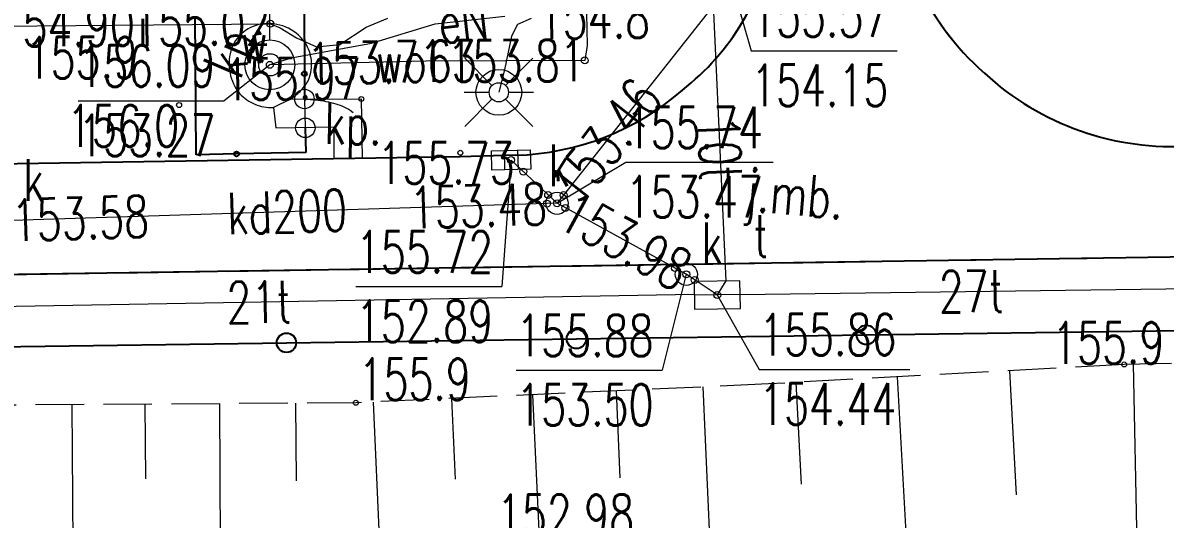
# Model space of a CAD drawing. Header units: metres. Extents: x 7583802 to 7586368, y 5958992 to 5960558.
# Drawn here: x 7585908.95 to 7585950.15, y 5959094.97 to 5959112.85 of the extents above; entities that cross this region are included whole.
import ezdxf
from ezdxf.enums import TextEntityAlignment as Align

# ---------------------------------------------------------------- set-up
doc = ezdxf.new("R2010")
doc.units = ezdxf.units.M
for name, pattern in [('1', [0]), ('3_1', [0]), ('3_14', [1, -1]), ('3_BUBZ02', [2.45, 1.75, -0.7]), ('3_BUBZ02G', [2.45, 1.75, -0.7]), ('3_KTJZ01', [4, 3, -1]), ('3_KTKR01', [0]), ('3_KTPL01', [4, 3, -1]), ('4_1', [0]), ('4_SUPE_01', [0]), ('4_SUPI_01', [0]), ('4_SUPK_01', [0]), ('4_SUPT_01', [0]), ('4_SUPW_01', [0]), ('4_SUUS22_02', [0]), ('BUF', [0])]:
    doc.linetypes.add(name, pattern=pattern)
doc.layers.get('0').update_dxf_attribs({"color": 250, "linetype": 'CONTINUOUS', "lineweight": 100})
for name, color, linetype, lineweight in [('BUBZ_L_1', 7, '3_BUBZ02', 18), ('EBTPO_L_2', 7, '1', 18), ('KTJZ_E_T_0', 7, 'CONTINUOUS', 15), ('KTJZ_L_0', 7, '3_KTJZ01', 18), ('KTKR_L_0', 7, '3_KTKR01', 25), ('KTOK_L_3', 7, '3_1', 18), ('KTOK_L_4', 7, 'CONTINUOUS', 25), ('KTPL_E_T_0', 7, 'CONTINUOUS', 15), ('KTPL_L_0', 7, '3_KTPL01', 18), ('RTPW_T_0', 7, 'CONTINUOUS', 15), ('RTPW_T_1', 7, 'CONTINUOUS', 15), ('SUPE_E_T_3', 1, 'CONTINUOUS', 15), ('SUPE_L_3', 1, '4_SUPE_01', 18), ('SUPI_E_T_0', 7, 'CONTINUOUS', 15), ('SUPI_L_0', 7, '4_SUPI_01', 18), ('SUPK_E_T_0', 34, 'CONTINUOUS', 15), ('SUPK_L_0', 34, '4_SUPK_01', 18), ('SUPT_E_T_0', 30, 'CONTINUOUS', 15), ('SUPT_L_0', 30, '4_SUPT_01', 18), ('SUPW_E_T_0', 5, 'CONTINUOUS', 15), ('SUPW_L_0', 5, '4_SUPW_01', 18), ('SUSM_T_1', 7, 'CONTINUOUS', 18), ('SUTE_T_0', 1, 'CONTINUOUS', 18), ('SUTI_T_0', 7, 'CONTINUOUS', 18), ('SUTK_T_0', 34, 'CONTINUOUS', 18), ('SUTT_T_0', 30, 'CONTINUOUS', 18), ('SUTW_T_0', 5, 'CONTINUOUS', 18), ('SUUK_E_T_3', 7, 'CONTINUOUS', 15), ('SUUK_T_0', 7, 'CONTINUOUS', 18), ('SUUK_T_4', 7, 'CONTINUOUS', 13), ('SUUT_E_T_3', 7, 'CONTINUOUS', 15), ('SUUT_L_3', 7, '4_SUUS22_02', 13), ('SUUW_E_T_3', 7, 'CONTINUOUS', 15), ('SUUW_L_2', 7, '4_1', 18), ('SUUW_T_5', 7, 'CONTINUOUS', 13)]:
    doc.layers.add(name, color=color, linetype=linetype, lineweight=lineweight)
doc.styles.get("Standard").update_dxf_attribs({"font": 'Simplex.SHX', "width": 0.75})

# ---------------------------------------------------------------- blocks, each defined once
blk = doc.blocks.new('3_RTPW02')
at = {"linetype": 'CONTINUOUS'}
blk.add_circle((0, 0), 0.09, dxfattribs=at)
blk = doc.blocks.new('3_RTPW01')
at = {"linetype": 'CONTINUOUS'}
blk.add_circle((0, 0), 0.09, dxfattribs=at)
blk = doc.blocks.new('4_SUSM02')
at = {"linetype": 'CONTINUOUS'}
for p, q in [((-0.2482, 0.2459), (-1.2318, 1.2296)), ((0.2437, 0.2459), (1.2274, 1.2296)), ((-1.2542, 0), (-0.35, 0)), ((0.3456, 0), (1.2498, 0)), ((-0.2482, -0.2459), (-1.2318, -1.2296)), ((0.2437, -0.2459), (1.2274, -1.2296))]:
    blk.add_line(p, q, dxfattribs=at)
blk.add_circle((-0.0022, 0), 0.3478, dxfattribs=at)
blk = doc.blocks.new('4_SUPS01_10')
at = {"linetype": 'CONTINUOUS'}
blk.add_circle((0, 0), 0.125, dxfattribs=at)
blk = doc.blocks.new('4_SUPS01_05')
at = {"linetype": 'CONTINUOUS'}
blk.add_circle((0, 0), 0.125, dxfattribs=at)
blk = doc.blocks.new('4_SUPS01_07')
at = {"linetype": 'CONTINUOUS'}
blk.add_circle((0, 0), 0.125, dxfattribs=at)
blk = doc.blocks.new('4_SUPS01_08')
at = {"linetype": 'CONTINUOUS'}
blk.add_circle((0, 0), 0.125, dxfattribs=at)
blk = doc.blocks.new('4_SUUS22_01')
at = {"linetype": 'CONTINUOUS'}
blk.add_circle((0, 0), 0.4, dxfattribs=at)
blk = doc.blocks.new('4_SUUS05')
at = {"linetype": 'CONTINUOUS'}
for p, q in [((-0.7, -0.35), (-0.7, 0.35)), ((-0.7, 0.35), (0.7, 0.35)), ((-0.245, 0.35), (-0.245, -0.35)), ((0.245, 0.35), (0.245, -0.35)), ((0.7, 0.35), (0.7, -0.35)), ((0.7, -0.35), (-0.7, -0.35))]:
    blk.add_line(p, q, dxfattribs=at)
blk = doc.blocks.new('4_SUUS14_W')
at = {"linetype": 'CONTINUOUS'}
blk.add_line((0, 0), (0, 1), dxfattribs=at)
for centre in [(-0.5, 1), (0.5, 1)]:
    blk.add_arc(centre, 0.5, 0, 180, dxfattribs=at)

msp = doc.modelspace()

# ---------------------------------------------------------------- linework, layer by layer
at = {"layer": 'BUBZ_L_1', "linetype": '3_BUBZ02G'}
for p, q in [((7585948.67, 5959100.54), (7585935.85, 5959099.84)), ((7585960.18, 5959100.76), (7585948.67, 5959100.54)), ((7585935.85, 5959099.84), (7585920.96, 5959099.16)), ((7585920.96, 5959099.16), (7585901.91, 5959099.03))]:
    msp.add_line(p, q, dxfattribs=at)
at = {"layer": 'BUBZ_L_1', "linetype": '3_1'}
for p, q in [((7585949.002, 5959100.546), (7585949.189, 5959090.741)), ((7585944.533, 5959100.314), (7585944.777, 5959095.846)), ((7585933.474, 5959099.732), (7585933.78, 5959093.027)), ((7585936.826, 5959099.893), (7585937.026, 5959096.232)), ((7585940.488, 5959100.093), (7585940.93, 5959092.003)), ((7585924.417, 5959099.318), (7585924.55, 5959096.401)), ((7585927.334, 5959099.451), (7585927.609, 5959093.428)), ((7585930.346, 5959099.589), (7585930.489, 5959096.46)), ((7585910.721, 5959099.09), (7585910.757, 5959093.827)), ((7585913.353, 5959099.108), (7585913.371, 5959096.42)), ((7585916.041, 5959099.126), (7585916.078, 5959093.636)), ((7585918.786, 5959099.145), (7585918.805, 5959096.349)), ((7585921.582, 5959099.188), (7585921.841, 5959093.517))]:
    msp.add_line(p, q, dxfattribs=at)
at = {"layer": 'EBTPO_L_2', "linetype": 'BUF', "lineweight": 18}
msp.add_circle((7585926.12, 5959110.35), 0.825, dxfattribs=at)
at = {"layer": 'KTJZ_L_0', "linetype": '3_KTJZ01'}
for p, q in [((7585924.73, 5959108.02), (7585896.68, 5959107.59)), ((7585926.73, 5959108.08), (7585924.73, 5959108.02)), ((7585896.34, 5959103.59), (7585956.26, 5959104.5))]:
    msp.add_line(p, q, dxfattribs=at)
for centre, radius, start, end in [((7585950.207, 5959118.476), 9.928, 180.5557, 228.5086), ((7585927.176, 5959117.532), 9.022, 308.0765, 349.9655), ((7585950.412, 5959118.417), 10.021, 227.4067, 273.9381), ((7585926.438, 5959117.687), 9.611, 271.7401, 310.9724)]:
    msp.add_arc(centre, radius, start, end, dxfattribs=at)
at = {"layer": 'KTKR_L_0', "linetype": '3_KTKR01'}
for p, q in [((7585924.73, 5959108.02), (7585896.68, 5959107.59)), ((7585926.73, 5959108.08), (7585924.73, 5959108.02)), ((7585956.26, 5959104.5), (7585896.34, 5959103.59))]:
    msp.add_line(p, q, dxfattribs=at)
for centre, radius, start, end in [((7585950.207, 5959118.476), 9.928, 180.5557, 228.5086), ((7585927.176, 5959117.532), 9.022, 308.0765, 349.9655), ((7585950.412, 5959118.417), 10.021, 227.4067, 273.9381), ((7585926.438, 5959117.687), 9.611, 271.7401, 310.9724)]:
    msp.add_arc(centre, radius, start, end, dxfattribs=at)
at = {"layer": 'KTOK_L_3'}
for p, q in [((7585919.11, 5959110.11), (7585919.125, 5959109.577)), ((7585919.11, 5959110.11), (7585919.21, 5959110.103)), ((7585919.21, 5959110.103), (7585919.311, 5959110.095)), ((7585919.311, 5959110.095), (7585919.401, 5959110.088)), ((7585919.401, 5959110.088), (7585919.501, 5959110.076)), ((7585919.501, 5959110.076), (7585919.601, 5959110.068)), ((7585919.601, 5959110.068), (7585919.692, 5959110.056)), ((7585919.692, 5959110.056), (7585919.792, 5959110.038)), ((7585919.792, 5959110.038), (7585919.883, 5959110.021)), ((7585919.883, 5959110.021), (7585919.973, 5959110.003)), ((7585919.973, 5959110.003), (7585920.064, 5959109.985)), ((7585920.064, 5959109.985), (7585920.155, 5959109.962)), ((7585920.155, 5959109.962), (7585920.235, 5959109.939)), ((7585920.235, 5959109.939), (7585920.316, 5959109.911)), ((7585920.316, 5959109.911), (7585920.397, 5959109.883)), ((7585920.397, 5959109.883), (7585920.478, 5959109.85)), ((7585920.478, 5959109.85), (7585920.549, 5959109.816)), ((7585920.549, 5959109.816), (7585920.62, 5959109.783)), ((7585920.62, 5959109.783), (7585920.691, 5959109.749)), ((7585920.691, 5959109.749), (7585920.752, 5959109.711)), ((7585920.752, 5959109.711), (7585920.865, 5959109.627)), ((7585919.125, 5959109.577), (7585919.14, 5959109.07))]:
    msp.add_line(p, q, dxfattribs=at)
for centre in [(7585919.11, 5959110.11), (7585919.14, 5959109.07)]:
    msp.add_circle(centre, 0.35, dxfattribs=at)
at = {"layer": 'KTOK_L_4'}
for p, q in [((7585919.1, 5959113.52), (7585919.107, 5959111.02)), ((7585915.2, 5959108.1), (7585915.172, 5959113.1)), ((7585919.107, 5959111.02), (7585919.11, 5959110.11)), ((7585919.14, 5959109.07), (7585919.16, 5959108.18)), ((7585916.661, 5959108.13), (7585915.2, 5959108.1)), ((7585919.16, 5959108.18), (7585916.661, 5959108.13)), ((7585949.83, 5959101.75), (7585959.829, 5959101.904)), ((7585918.461, 5959101.322), (7585928.918, 5959101.465)), ((7585928.918, 5959101.465), (7585939.374, 5959101.607)), ((7585939.374, 5959101.607), (7585949.83, 5959101.75)), ((7585908.005, 5959101.179), (7585918.461, 5959101.322))]:
    msp.add_line(p, q, dxfattribs=at)
for centre, radius in [((7585919.107, 5959111.02), 0.0875), ((7585916.661, 5959108.13), 0.0875), ((7585928.918, 5959101.465), 0.35), ((7585939.374, 5959101.607), 0.35), ((7585918.461, 5959101.322), 0.35)]:
    msp.add_circle(centre, radius, dxfattribs=at)
at = {"layer": 'KTPL_L_0', "linetype": '3_14'}
msp.add_line((7585918.6, 5959110.1), (7585917.99, 5959109.8), dxfattribs=at)
at = {"layer": 'KTPL_L_0', "linetype": '3_KTPL01'}
for p, q in [((7585918.6, 5959110.1), (7585921.16, 5959110.11)), ((7585921.16, 5959110.11), (7585921.191, 5959107.966)), ((7585917.99, 5959109.8), (7585918.08, 5959109.07)), ((7585918.08, 5959109.07), (7585920.17, 5959109.11)), ((7585920.17, 5959109.11), (7585920.17, 5959107.95)), ((7585921.191, 5959107.966), (7585920.17, 5959107.95))]:
    msp.add_line(p, q, dxfattribs=at)
for centre, radius, start, end in [((7585917.764, 5959111.453), 1.37, 93.9387, 163.6096), ((7585917.818, 5959111.234), 1.593, 31.2325, 95.3342), ((7585918.088, 5959111.384), 1.7, 164.449, 219.1772), ((7585917.906, 5959111.351), 1.458, 335.2352, 29.1033), ((7585917.484, 5959111.829), 2.058, 302.846, 328.0563), ((7585917.928, 5959111.366), 1.567, 222.3587, 272.2682)]:
    msp.add_arc(centre, radius, start, end, dxfattribs=at)
at = {"layer": 'SUPE_L_3', "linetype": '4_SUPE_01'}
for p, q in [((7585923.82, 5959112.82), (7585926.33, 5959113.1)), ((7585927.28, 5959113.01), (7585926.79, 5959112.8)), ((7585921.53, 5959112.12), (7585923.82, 5959112.82)), ((7585926.79, 5959112.8), (7585926.58, 5959112.37)), ((7585918.7, 5959111.6), (7585921.53, 5959112.12)), ((7585926.58, 5959112.37), (7585926.32, 5959111.16)), ((7585918.7, 5959111.6), (7585917.86, 5959111.34)), ((7585926.32, 5959111.16), (7585926.12, 5959110.35))]:
    msp.add_line(p, q, dxfattribs=at)
at = {"layer": 'SUPI_L_0', "linetype": '4_1'}
for p, q in [((7585921.33, 5959112.7), (7585922.12, 5959113.02)), ((7585908.04, 5959112.74), (7585917.88, 5959112.82)), ((7585917.88, 5959112.82), (7585918.23, 5959112.67)), ((7585918.23, 5959112.67), (7585918.82, 5959112.31)), ((7585920.38, 5959112.07), (7585921.33, 5959112.7)), ((7585918.82, 5959112.31), (7585919.54, 5959111.99)), ((7585919.54, 5959111.99), (7585920.38, 5959112.07))]:
    msp.add_line(p, q, dxfattribs=at)
at = {"layer": 'SUPK_L_0', "linetype": '4_1'}
for p, q in [((7585938.16, 5959118.93), (7585928.22, 5959106.35)), ((7585928.22, 5959106.35), (7585926.56, 5959107.91)), ((7585928.22, 5959106.35), (7585908.2, 5959105.72)), ((7585932.88, 5959103.79), (7585928.22, 5959106.35)), ((7585933.995, 5959103.045), (7585932.88, 5959103.79))]:
    msp.add_line(p, q, dxfattribs=at)
at = {"layer": 'SUPT_L_0', "linetype": '4_SUPT_01'}
for p, q in [((7585933.76, 5959115.5), (7585934.31, 5959103.551)), ((7585934.31, 5959103.551), (7585933.995, 5959103.045)), ((7585934.82, 5959103.06), (7585975.101, 5959103.605)), ((7585933.169, 5959103.065), (7585858.565, 5959101.755)), ((7585933.169, 5959103.065), (7585933.995, 5959103.045)), ((7585934.82, 5959103.06), (7585933.995, 5959103.045))]:
    msp.add_line(p, q, dxfattribs=at)
at = {"layer": 'SUPW_L_0', "linetype": '4_1'}
for p, q in [((7585929.2, 5959118.52), (7585929.3, 5959112.04)), ((7585929.3, 5959112.04), (7585929.22, 5959111.5)), ((7585923.5, 5959111.47), (7585917.86, 5959111.34)), ((7585929.22, 5959111.5), (7585923.5, 5959111.47))]:
    msp.add_line(p, q, dxfattribs=at)
at = {"layer": 'SUTK_T_0', "linetype": 'CONTINUOUS'}
for p, q in [((7585926.56, 5959107.91), (7585926.23, 5959103.348)), ((7585928.22, 5959106.35), (7585930.695, 5959107.832)), ((7585930.695, 5959107.832), (7585936.015, 5959107.832)), ((7585932.88, 5959103.79), (7585932.014, 5959100.335)), ((7585920.964, 5959103.348), (7585926.23, 5959103.348)), ((7585926.749, 5959100.335), (7585932.014, 5959100.335))]:
    msp.add_line(p, q, dxfattribs=at)
at = {"layer": 'SUTT_T_0', "linetype": 'CONTINUOUS'}
for p, q in [((7585933.925, 5959116.325), (7585935.218, 5959111.85)), ((7585935.218, 5959111.85), (7585940.484, 5959111.85)), ((7585933.995, 5959103.045), (7585935.508, 5959100.365)), ((7585935.508, 5959100.365), (7585940.937, 5959100.365))]:
    msp.add_line(p, q, dxfattribs=at)
at = {"layer": 'SUTW_T_0', "linetype": 'CONTINUOUS'}
for p in [(7585917.86, 5959111.34), (7585910.949, 5959110.045)]:
    msp.add_line(p, (7585916.215, 5959110.045), dxfattribs=at)
at = {"layer": 'SUUT_L_3', "linetype": '4_SUUS22_02'}
for p, q in [((7585934.81, 5959103.56), (7585933.16, 5959103.53)), ((7585933.16, 5959103.53), (7585933.18, 5959102.53)), ((7585934.83, 5959102.56), (7585934.81, 5959103.56)), ((7585933.18, 5959102.53), (7585934.83, 5959102.56))]:
    msp.add_line(p, q, dxfattribs=at)
at = {"layer": 'SUUW_L_2', "linetype": '4_1'}
msp.add_circle((7585917.86, 5959111.34), 0.9, dxfattribs=at)

# ---------------------------------------------------------------- block references
at = {"layer": 'RTPW_T_0'}
for p in [(7585914.59, 5959109.89), (7585948.67, 5959100.54), (7585920.96, 5959099.16)]:
    msp.add_blockref('3_RTPW01', p, dxfattribs=at)
at = {"layer": 'RTPW_T_1'}
for p in [(7585921.16, 5959110.11), (7585924.73, 5959108.17)]:
    msp.add_blockref('3_RTPW02', p, dxfattribs=at)
at = {"layer": 'SUSM_T_1'}
msp.add_blockref('4_SUSM02', (7585926.12, 5959110.35), dxfattribs=at)
at = {"layer": 'SUTI_T_0'}
msp.add_blockref('4_SUPS01_10', (7585917.88, 5959112.82), dxfattribs=at)
at = {"layer": 'SUTK_T_0'}
for p in [(7585926.56, 5959107.91), (7585927.006, 5959107.491), (7585927.899, 5959106.652), (7585928.455, 5959106.648), (7585927.855, 5959106.338), (7585928.22, 5959106.35), (7585928.521, 5959106.185), (7585932.471, 5959104.015), (7585932.88, 5959103.79), (7585933.184, 5959103.587)]:
    msp.add_blockref('4_SUPS01_05', p, dxfattribs=at)
at = {"layer": 'SUTT_T_0'}
msp.add_blockref('4_SUPS01_07', (7585933.995, 5959103.045), dxfattribs=at)
at = {"layer": 'SUTW_T_0'}
for p in [(7585917.86, 5959111.34), (7585917.86, 5959111.34), (7585929.22, 5959111.5)]:
    msp.add_blockref('4_SUPS01_08', p, dxfattribs=at)
at = {"layer": 'SUUK_T_0', "rotation": 1.4272809525665695}
msp.add_blockref('4_SUUS05', (7585926.56, 5959107.91), dxfattribs=at)
at = {"layer": 'SUUK_T_4'}
for p in [(7585928.22, 5959106.35), (7585932.88, 5959103.79)]:
    msp.add_blockref('4_SUUS22_01', p, dxfattribs=at)
at = {"layer": 'SUUW_L_2'}
msp.add_blockref('4_SUUS14_W', (7585917.86, 5959112.24), dxfattribs=at)
at = {"layer": 'SUUW_T_5'}
msp.add_blockref('4_SUUS22_01', (7585917.86, 5959111.34), dxfattribs=at)

# ---------------------------------------------------------------- texts
at = {"layer": 'KTJZ_E_T_0', "width": 0.7}
msp.add_text('j.mb.', height=1.5, rotation=354.9869, dxfattribs=at).set_placement((7585936.774, 5959106.464), align=Align.MIDDLE)
at = {"layer": 'KTPL_E_T_0', "width": 0.7}
for rotation, p in [(66.9745, (7585916.737, 5959111.917)), (359.0122, (7585920.861, 5959108.973))]:
    msp.add_text('kp.', height=1.5, rotation=rotation, dxfattribs=at).set_placement(p, align=Align.MIDDLE)
at = {"layer": 'RTPW_T_0', "width": 0.7}
for p in [(7585909.055, 5959110.848), (7585946.073, 5959100.567), (7585921.06, 5959099.26)]:
    msp.add_text('155.9', height=1.5, dxfattribs=at).set_placement(p)
msp.add_text('156.0', height=1.5, dxfattribs=at).set_placement((7585914.59, 5959109.89), align=Align.TOP_RIGHT)
at = {"layer": 'RTPW_T_1', "width": 0.7}
msp.add_text('155.97', height=1.5, rotation=0.5267, dxfattribs=at).set_placement((7585921.16, 5959110.11), align=Align.RIGHT)
for s, p in [('155.73', (7585921.742, 5959107.054)), ('152.98', (7585926.05, 5959094.35))]:
    msp.add_text(s, height=1.5, dxfattribs=at).set_placement(p)
at = {"layer": 'SUPE_E_T_3', "width": 0.7}
msp.add_text('eN', height=1.5, rotation=6.3427, dxfattribs=at).set_placement((7585924.827, 5959112.935), align=Align.MIDDLE)
at = {"layer": 'SUPI_E_T_0', "width": 0.7}
msp.add_text('i', height=1.5, rotation=0.4425, dxfattribs=at).set_placement((7585913.28, 5959112.779), align=Align.MIDDLE)
at = {"layer": 'SUPK_E_T_0', "width": 0.7}
msp.add_text('kd200', height=1.5, rotation=1.8024, dxfattribs=at).set_placement((7585918.483, 5959106.044), align=Align.MIDDLE)
at = {"layer": 'SUPT_E_T_0', "width": 0.7}
for s, rotation, p in [('10t', 272.6354, (7585934.09, 5959108.33)), ('27t', 0.7752, (7585943.158, 5959103.173)), ('21t', 1.006, (7585917.467, 5959102.789))]:
    msp.add_text(s, height=1.5, rotation=rotation, dxfattribs=at).set_placement(p, align=Align.MIDDLE)
at = {"layer": 'SUPW_E_T_0', "width": 0.7}
msp.add_text('wo63', height=1.5, rotation=0.3005, dxfattribs=at).set_placement((7585923.5, 5959111.47), align=Align.MIDDLE)
at = {"layer": 'SUTE_T_0', "width": 0.7}
msp.add_text('154.8', height=1.5, rotation=0.8013, dxfattribs=at).set_placement((7585931.57, 5959113.07), align=Align.MIDDLE_RIGHT)
at = {"layer": 'SUTI_T_0', "width": 0.7}
msp.add_text('154.90', height=1.5, rotation=0.4314, dxfattribs=at).set_placement((7585908.04, 5959112.74), align=Align.MIDDLE_LEFT)
msp.add_text('155.02', height=1.5, rotation=0.5267, dxfattribs=at).set_placement((7585917.88, 5959112.82), align=Align.MIDDLE_RIGHT)
at = {"layer": 'SUTK_T_0', "width": 0.7}
for s, rotation, p in [('153.46', 51.6862, (7585928.455, 5959106.648)), ('153.58', 1.8024, (7585908.551, 5959105.731)), ('153.98', 331.2175, (7585928.521, 5959106.185))]:
    msp.add_text(s, height=1.5, rotation=rotation, dxfattribs=at).set_placement(p, align=Align.MIDDLE_LEFT)
for s, p in [('155.74', (7585930.695, 5959109.832)), ('153.47', (7585930.695, 5959107.332)), ('155.72', (7585920.964, 5959105.348)), ('152.89', (7585920.964, 5959102.848)), ('155.88', (7585926.749, 5959102.335)), ('153.50', (7585926.749, 5959099.835))]:
    msp.add_text(s, height=1.5, dxfattribs=at).set_placement(p, align=Align.TOP_LEFT)
msp.add_text('153.48', height=1.5, rotation=1.8024, dxfattribs=at).set_placement((7585927.855, 5959106.338), align=Align.MIDDLE_RIGHT)
at = {"layer": 'SUTT_T_0', "width": 0.7}
for s, p in [('155.57', (7585935.218, 5959113.85)), ('154.15', (7585935.218, 5959111.35)), ('155.86', (7585935.508, 5959102.365)), ('154.44', (7585935.508, 5959099.865))]:
    msp.add_text(s, height=1.5, dxfattribs=at).set_placement(p, align=Align.TOP_LEFT)
at = {"layer": 'SUTW_T_0', "width": 0.7}
msp.add_text('153.71', height=1.5, rotation=1.3204, dxfattribs=at).set_placement((7585919.209, 5959111.371), align=Align.MIDDLE_LEFT)
msp.add_text('153.81', height=1.5, rotation=0.3005, dxfattribs=at).set_placement((7585929.22, 5959111.5), align=Align.MIDDLE_RIGHT)
for s, p in [('156.09', (7585910.949, 5959112.045)), ('153.27', (7585910.949, 5959109.545))]:
    msp.add_text(s, height=1.5, dxfattribs=at).set_placement(p, align=Align.TOP_LEFT)
at = {"layer": 'SUUK_E_T_3', "width": 0.7}
for p in [(7585927.911, 5959106.965), (7585908.965, 5959106.435), (7585933.426, 5959104.16)]:
    msp.add_text('k', height=1.5, dxfattribs=at).set_placement(p)
at = {"layer": 'SUUT_E_T_3', "width": 0.7}
msp.add_text('t', height=1.5, dxfattribs=at).set_placement((7585935.302, 5959104.419))
at = {"layer": 'SUUW_E_T_3', "width": 0.7}
msp.add_text('w', height=1.5, dxfattribs=at).set_placement((7585917.793, 5959111.405), align=Align.RIGHT)

doc.saveas('drawing.dxf')
